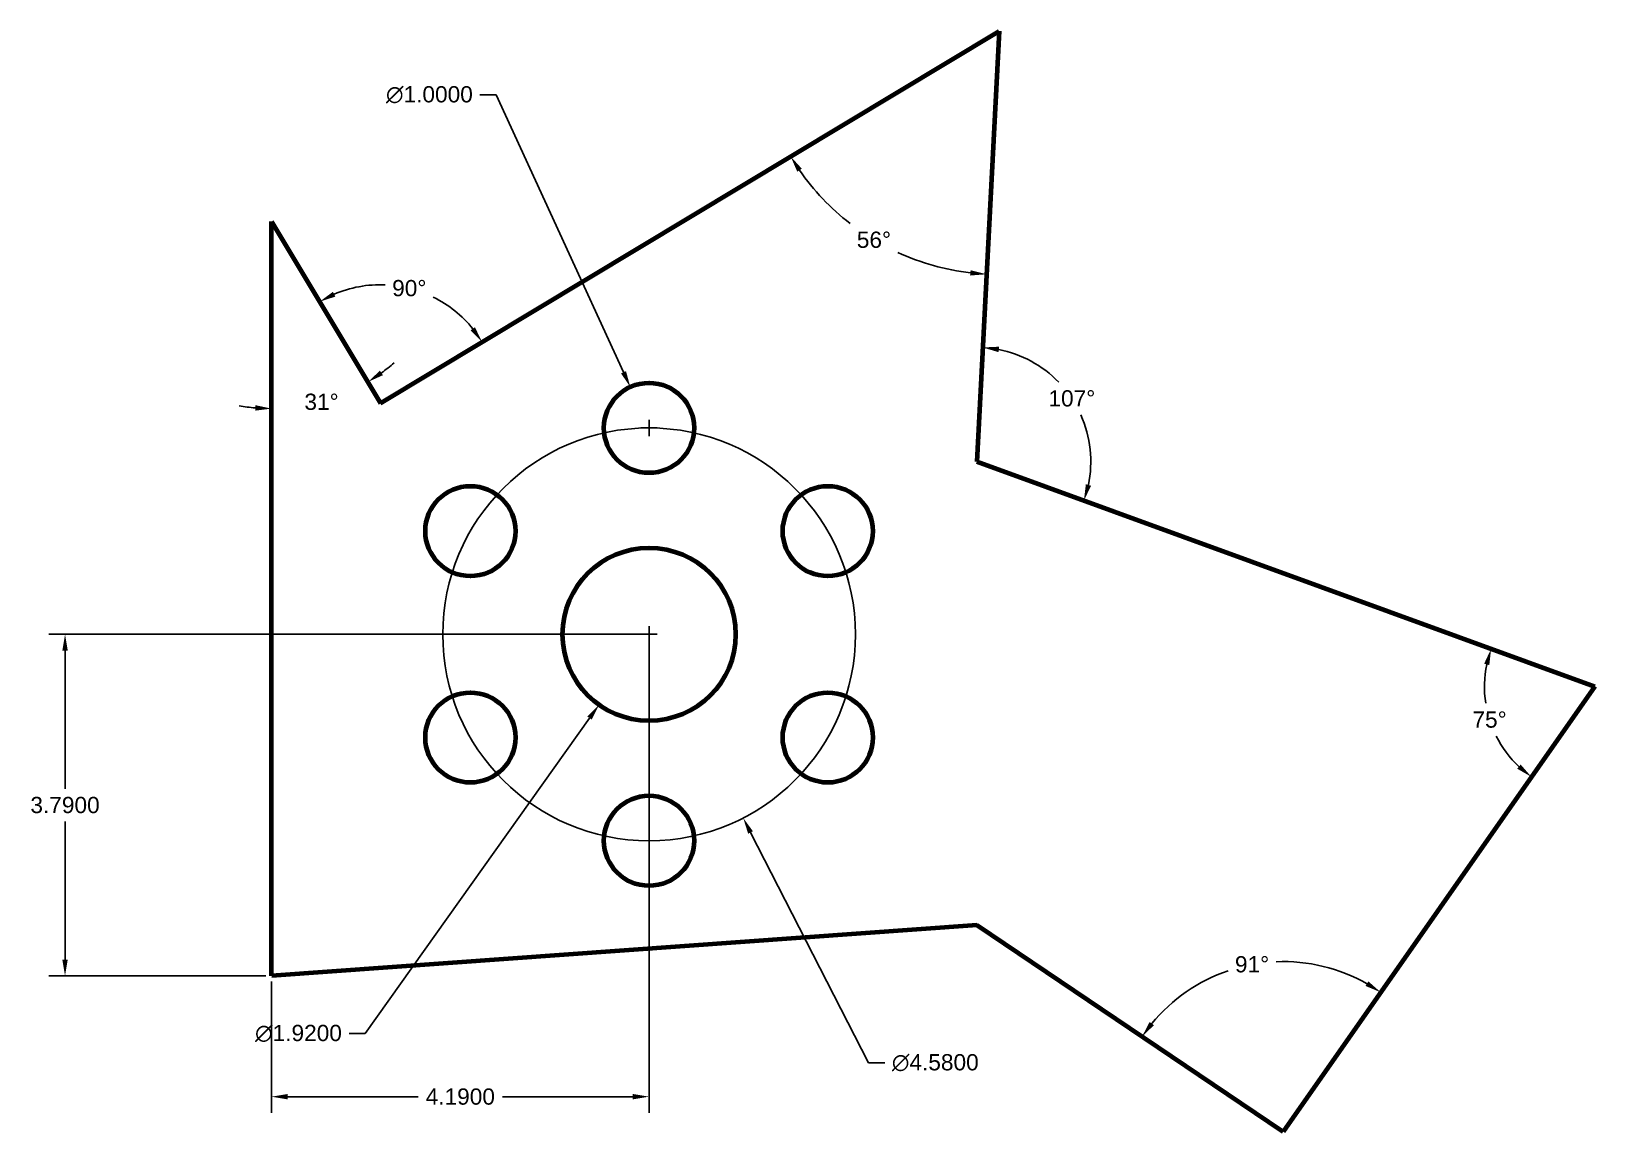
# Model space of a CAD drawing. Header units: inches. Extents: x 22.8 to 40.1, y 14.2 to 26.4.
import ezdxf

# ---------------------------------------------------------------- set-up
doc = ezdxf.new("R2010")
doc.units = ezdxf.units.IN
doc.header["$MEASUREMENT"] = 0
doc.layers.add('CENTER', color=3, linetype='Continuous', lineweight=25)
doc.layers.add('OBJECT', color=7, linetype='Continuous', lineweight=70)
doc.styles.get("Standard").update_dxf_attribs({"font": 'arial.ttf'})
doc.dimstyles.get("Standard").update_dxf_attribs({"dimtxt": 0.18, "dimasz": 0.18, "dimexe": 0.18, "dimexo": 0.0625, "dimgap": 0.09, "dimtad": 0, "dimtih": 1, "dimtoh": 1, "dimdec": 4, "dimzin": 0, "dimdsep": 46, "dimtxsty": 'Standard', "dimcen": 0.09, "dimadec": 0, "dimazin": 0, "dimtfac": 1, "dimtdec": 4, "dimtofl": 0, "dimtmove": 0, "dimatfit": 3, "dimfxl": 1, "dimtolj": 1, "dimtzin": 0, "dimarcsym": 0})

# ---------------------------------------------------------------- blocks, each defined once
blk = doc.blocks.new('*U2')
at = {"layer": 'OBJECT'}
blk.add_circle((0, 0), 0.5, dxfattribs=at)
blk = doc.blocks.new('*U3')
at = {"layer": 'OBJECT', "color": 0, "linetype": 'ByBlock', "lineweight": -2, "transparency": 16777216}
blk.add_blockref('*U2', (29.65, 21.987), dxfattribs=at)
for p, rotation in [((27.667, 20.842), 59.99999999999999), ((31.634, 20.842), 299.9999999999999), ((27.667, 18.552), 120), ((31.634, 18.552), 239.9999999999999), ((29.65, 17.407), 180)]:
    blk.add_blockref('*U2', p, dxfattribs=dict(at, rotation=rotation))
blk = doc.blocks.new('*D4')
at = {"layer": 'Defpoints', "color": 0, "transparency": 16777216}
for p in [(29.65, 19.697), (23.168, 15.907), (25.46, 15.907)]:
    blk.add_point(p, dxfattribs=at)
at = {"layer": 'OBJECT', "color": 0, "lineweight": -2, "transparency": 16777216}
for p, q in [((29.588, 19.697), (22.988, 19.697)), ((23.168, 19.517), (23.168, 17.984)), ((23.168, 16.087), (23.168, 17.62)), ((25.398, 15.907), (22.988, 15.907))]:
    blk.add_line(p, q, dxfattribs=at)
at = {"layer": 'OBJECT', "color": 0, "transparency": 16777216}
for points in [[(23.138, 19.517), (23.198, 19.517), (23.168, 19.697)], [(23.138, 16.087), (23.198, 16.087), (23.168, 15.907)]]:
    blk.add_solid(points, dxfattribs=at)
at = {"layer": 'OBJECT', "color": 0, "transparency": 16777216, "insert": (23.168, 17.802), "char_height": 0.18, "attachment_point": 5}
blk.add_mtext('\\A1;3.7900', dxfattribs=at)
blk = doc.blocks.new('*D5')
at = {"layer": 'Defpoints', "color": 0, "transparency": 16777216}
for p in [(29.65, 19.697), (25.46, 15.907), (25.46, 14.567)]:
    blk.add_point(p, dxfattribs=at)
at = {"layer": 'OBJECT', "color": 0, "lineweight": -2, "transparency": 16777216}
for p, q in [((29.65, 19.634), (29.65, 14.387)), ((25.46, 15.844), (25.46, 14.387)), ((25.64, 14.567), (27.088, 14.567)), ((29.47, 14.567), (28.022, 14.567))]:
    blk.add_line(p, q, dxfattribs=at)
at = {"layer": 'OBJECT', "color": 0, "transparency": 16777216}
for points in [[(25.64, 14.597), (25.64, 14.537), (25.46, 14.567)], [(29.47, 14.597), (29.47, 14.537), (29.65, 14.567)]]:
    blk.add_solid(points, dxfattribs=at)
at = {"layer": 'OBJECT', "color": 0, "transparency": 16777216, "insert": (27.555, 14.567), "char_height": 0.18, "attachment_point": 5}
blk.add_mtext('\\A1;4.1900', dxfattribs=at)
blk = doc.blocks.new('*D9')
at = {"layer": 'Defpoints', "color": 0, "transparency": 16777216}
for p in [(33.537, 26.388), (34.507, 21.957), (33.286, 21.614), (33.286, 21.614), (40.146, 19.118)]:
    blk.add_point(p, dxfattribs=at)
at = {"layer": 'OBJECT', "color": 0, "lineweight": -2, "transparency": 16777216}
for start, end in [(44.0648, 78.8552), (348.1448, 24.1045)]:
    blk.add_arc((33.286, 21.614), 1.267, start, end, dxfattribs=at)
at = {"layer": 'OBJECT', "color": 0, "transparency": 16777216}
for points in [[(33.528, 22.828), (33.535, 22.888), (33.353, 22.88)], [(34.556, 21.346), (34.498, 21.362), (34.477, 21.181)]]:
    blk.add_solid(points, dxfattribs=at)
at = {"layer": 'OBJECT', "color": 0, "transparency": 16777216, "insert": (34.343, 22.314), "char_height": 0.18, "attachment_point": 5}
blk.add_mtext('\\A1;107°', dxfattribs=at)
blk = doc.blocks.new('*D10')
at = {"layer": 'Defpoints', "color": 0, "transparency": 16777216}
for p in [(33.286, 21.614), (40.146, 19.118), (40.146, 19.118), (38.927, 19.011), (36.688, 14.178)]:
    blk.add_point(p, dxfattribs=at)
at = {"layer": 'OBJECT', "color": 0, "lineweight": -2, "transparency": 16777216}
for start, end in [(168.4357, 188.7634), (206.6832, 226.5643)]:
    blk.add_arc((40.146, 19.118), 1.224, start, end, dxfattribs=at)
at = {"layer": 'OBJECT', "color": 0, "transparency": 16777216}
for points in [[(38.919, 19.371), (38.976, 19.355), (38.996, 19.536)], [(39.324, 18.252), (39.286, 18.206), (39.444, 18.115)]]:
    blk.add_solid(points, dxfattribs=at)
at = {"layer": 'OBJECT', "color": 0, "transparency": 16777216, "insert": (38.979, 18.75), "char_height": 0.18, "attachment_point": 5}
blk.add_mtext('\\A1;75°', dxfattribs=at)
blk = doc.blocks.new('*D11')
at = {"layer": 'Defpoints', "color": 0, "transparency": 16777216}
for p in [(33.537, 26.388), (33.537, 26.388), (31.789, 24.33), (26.671, 22.262), (33.286, 21.614)]:
    blk.add_point(p, dxfattribs=at)
at = {"layer": 'OBJECT', "color": 0, "lineweight": -2, "transparency": 16777216}
for start, end in [(214.821, 232.1654), (245.3991, 263.179)]:
    blk.add_arc((33.537, 26.388), 2.7, start, end, dxfattribs=at)
at = {"layer": 'OBJECT', "color": 0, "transparency": 16777216}
for points in [[(31.295, 24.83), (31.346, 24.863), (31.223, 24.997)], [(33.219, 23.737), (33.213, 23.678), (33.395, 23.692)]]:
    blk.add_solid(points, dxfattribs=at)
at = {"layer": 'OBJECT', "color": 0, "transparency": 16777216, "insert": (32.146, 24.074), "char_height": 0.18, "attachment_point": 5}
blk.add_mtext('\\A1;56°', dxfattribs=at)
blk = doc.blocks.new('*D12')
at = {"layer": 'Defpoints', "color": 0, "transparency": 16777216}
for p in [(33.537, 26.388), (25.46, 24.277), (27.308, 23.411), (26.671, 22.262), (26.671, 22.262)]:
    blk.add_point(p, dxfattribs=at)
at = {"layer": 'OBJECT', "color": 0, "lineweight": -2, "transparency": 16777216}
for start, end in [(87.7647, 113.1429), (38.8571, 63.5868)]:
    blk.add_arc((26.671, 22.262), 1.314, start, end, dxfattribs=at)
at = {"layer": 'OBJECT', "color": 0, "transparency": 16777216}
for points in [[(26.168, 23.444), (26.141, 23.497), (25.994, 23.388)], [(27.718, 23.104), (27.669, 23.069), (27.797, 22.939)]]:
    blk.add_solid(points, dxfattribs=at)
at = {"layer": 'OBJECT', "color": 0, "transparency": 16777216, "insert": (26.989, 23.537), "char_height": 0.18, "attachment_point": 5}
blk.add_mtext('\\A1;90°', dxfattribs=at)
blk = doc.blocks.new('*D13')
at = {"layer": 'Defpoints', "color": 0, "transparency": 16777216}
for p in [(25.46, 24.277), (25.46, 24.277), (25.833, 22.234), (26.671, 22.262), (25.46, 15.907)]:
    blk.add_point(p, dxfattribs=at)
at = {"layer": 'OBJECT', "color": 0, "lineweight": -2, "transparency": 16777216}
for start, end in [(305.9695, 310.9391), (260.0609, 265.0305)]:
    blk.add_arc((25.46, 24.277), 2.076, start, end, dxfattribs=at)
at = {"layer": 'OBJECT', "color": 0, "transparency": 16777216}
for points in [[(26.696, 22.572), (26.663, 22.622), (26.53, 22.497)], [(25.282, 22.239), (25.279, 22.179), (25.46, 22.201)]]:
    blk.add_solid(points, dxfattribs=at)
at = {"layer": 'OBJECT', "color": 0, "transparency": 16777216, "insert": (26.015, 22.276), "char_height": 0.18, "attachment_point": 5}
blk.add_mtext('\\A1;31°', dxfattribs=at)
blk = doc.blocks.new('*D14')
at = {"layer": 'Defpoints', "color": 0, "transparency": 16777216}
for p in [(40.146, 19.118), (33.289, 16.471), (36.841, 16.06), (36.688, 14.178), (36.688, 14.178)]:
    blk.add_point(p, dxfattribs=at)
at = {"layer": 'OBJECT', "color": 0, "lineweight": -2, "transparency": 16777216}
for start, end in [(108.8688, 140.5362), (60.4638, 92.3538)]:
    blk.add_arc((36.688, 14.178), 1.888, start, end, dxfattribs=at)
at = {"layer": 'OBJECT', "color": 0, "transparency": 16777216}
for points in [[(37.634, 15.846), (37.602, 15.796), (37.771, 15.725)], [(35.254, 15.36), (35.206, 15.396), (35.122, 15.234)]]:
    blk.add_solid(points, dxfattribs=at)
at = {"layer": 'OBJECT', "color": 0, "transparency": 16777216, "insert": (36.343, 16.035), "char_height": 0.18, "attachment_point": 5}
blk.add_mtext('\\A1;91°', dxfattribs=at)
blk = doc.blocks.new('*D15')
at = {"layer": 'Defpoints', "color": 0, "transparency": 16777216}
for p in [(30.207, 20.479), (29.094, 18.914)]:
    blk.add_point(p, dxfattribs=at)
at = {"layer": 'OBJECT', "color": 0, "lineweight": -2, "transparency": 16777216}
for p, q in [((29.65, 19.607), (29.65, 19.787)), ((29.56, 19.697), (29.74, 19.697)), ((26.5, 15.268), (28.99, 18.768)), ((26.32, 15.268), (26.5, 15.268))]:
    blk.add_line(p, q, dxfattribs=at)
at = {"layer": 'OBJECT', "color": 0, "transparency": 16777216}
blk.add_solid([(28.965, 18.785), (29.014, 18.75), (29.094, 18.914)], dxfattribs=at)
at = {"layer": 'OBJECT', "color": 0, "transparency": 16777216, "insert": (25.759, 15.268), "char_height": 0.18, "attachment_point": 5}
blk.add_mtext('\\A1;∅1.9200', dxfattribs=at)
blk = doc.blocks.new('*D16')
at = {"layer": 'Defpoints', "color": 0, "transparency": 16777216}
for p in [(29.442, 22.441), (29.859, 21.532)]:
    blk.add_point(p, dxfattribs=at)
at = {"layer": 'OBJECT', "color": 0, "lineweight": -2, "transparency": 16777216}
for p, q in [((27.773, 25.683), (27.953, 25.683)), ((27.953, 25.683), (29.367, 22.605)), ((29.65, 21.897), (29.65, 22.077)), ((29.56, 21.987), (29.74, 21.987))]:
    blk.add_line(p, q, dxfattribs=at)
at = {"layer": 'OBJECT', "color": 0, "transparency": 16777216}
blk.add_solid([(29.394, 22.617), (29.339, 22.592), (29.442, 22.441)], dxfattribs=at)
at = {"layer": 'OBJECT', "color": 0, "transparency": 16777216, "insert": (27.212, 25.683), "char_height": 0.18, "attachment_point": 5}
blk.add_mtext('\\A1;∅1.0000', dxfattribs=at)
blk = doc.blocks.new('*D17')
at = {"layer": 'Defpoints', "color": 0, "transparency": 16777216}
for p in [(28.606, 21.735), (30.695, 17.659)]:
    blk.add_point(p, dxfattribs=at)
at = {"layer": 'OBJECT', "color": 0, "lineweight": -2, "transparency": 16777216}
for p, q in [((29.65, 19.607), (29.65, 19.787)), ((29.56, 19.697), (29.74, 19.697)), ((32.086, 14.943), (30.777, 17.498)), ((32.266, 14.943), (32.086, 14.943))]:
    blk.add_line(p, q, dxfattribs=at)
at = {"layer": 'OBJECT', "color": 0, "transparency": 16777216}
blk.add_solid([(30.803, 17.512), (30.75, 17.485), (30.695, 17.659)], dxfattribs=at)
at = {"layer": 'OBJECT', "color": 0, "transparency": 16777216, "insert": (32.827, 14.943), "char_height": 0.18, "attachment_point": 5}
blk.add_mtext('\\A1;∅4.5800', dxfattribs=at)

msp = doc.modelspace()

# ---------------------------------------------------------------- linework, layer by layer
at = {"layer": 'CENTER'}
msp.add_circle((29.65039, 19.69674), 2.29, dxfattribs=at)
at = {"layer": 'OBJECT'}
for p, q in [((26.67072, 22.2624), (33.53663, 26.38786)), ((33.53663, 26.38786), (33.28647, 21.61441)), ((25.46039, 15.90674), (25.46039, 24.27674)), ((25.46039, 24.27674), (26.67072, 22.2624)), ((33.28647, 21.61441), (40.14622, 19.11766)), ((40.14622, 19.11766), (36.68756, 14.17817)), ((33.2885, 16.47086), (25.46039, 15.90674)), ((36.68756, 14.17817), (33.2885, 16.47086))]:
    msp.add_line(p, q, dxfattribs=at)
msp.add_circle((29.65039, 19.69674), 0.96, dxfattribs=at)

# ---------------------------------------------------------------- block references
msp.add_blockref('*U3', (0, 0), dxfattribs=at)

# ---------------------------------------------------------------- dimensions: what is measured, and where the dimension line sits
for base, line1, line2, picture, middle in [((27.30759, 23.41133), ((26.67072, 22.2624), (33.53663, 26.38786)), ((25.46039, 24.27674), (26.67072, 22.2624)), '*D12', (26.98852, 23.53702)), ((31.78939, 24.33), ((33.53663, 26.38786), (33.28647, 21.61441)), ((26.67072, 22.2624), (33.53663, 26.38786)), '*D11', (32.14626, 24.07388)), ((34.5067, 21.95663), ((33.28647, 21.61441), (40.14622, 19.11766)), ((33.53663, 26.38786), (33.28647, 21.61441)), '*D9', (34.34326, 22.31388)), ((25.83276, 22.23447), ((25.46039, 15.90674), (25.46039, 24.27674)), ((25.46039, 24.27674), (26.67072, 22.2624)), '*D13', (26.01516, 22.2763)), ((38.9272, 19.01101), ((40.14622, 19.11766), (36.68756, 14.17817)), ((33.28647, 21.61441), (40.14622, 19.11766)), '*D10', (38.97918, 18.74969)), ((36.84119, 16.0602), ((40.14622, 19.11766), (36.68756, 14.17817)), ((36.68756, 14.17817), (33.2885, 16.47086)), '*D14', (36.34345, 16.03484))]:
    dim = msp.add_angular_dim_2l(base=base, line1=line1, line2=line2, dimstyle='Standard', dxfattribs=at)
    dim.commit()
    dim.dimension.update_dxf_attribs({"geometry": picture, "text_midpoint": middle})
for p1, p2, picture, middle in [((29.85906, 21.53237), (29.44171, 22.44112), '*D16', (27.21158, 25.68306)), ((28.60615, 21.7348), (30.69462, 17.65869), '*D17', (32.82741, 14.94276)), ((30.20688, 20.47899), (29.09389, 18.9145), '*D15', (25.75865, 15.26822))]:
    dim = msp.add_diameter_dim_2p(p1=p1, p2=p2, dimstyle='Standard', dxfattribs=at)
    dim.commit()
    dim.dimension.update_dxf_attribs({"geometry": picture, "text_midpoint": middle, "dimtype": 163})
dim = msp.add_linear_dim(base=(23.16817, 15.90674), p1=(29.65039, 19.69674), p2=(25.46039, 15.90674), angle=90, dimstyle='Standard', dxfattribs=at)
dim.commit()
dim.dimension.update_dxf_attribs({"geometry": '*D4', "text_midpoint": (23.16817, 17.80174)})
dim = msp.add_linear_dim(base=(25.46039, 14.56723), p1=(29.65039, 19.69674), p2=(25.46039, 15.90674), dimstyle='Standard', dxfattribs=at)
dim.commit()
dim.dimension.update_dxf_attribs({"geometry": '*D5', "text_midpoint": (27.55539, 14.56723)})

doc.saveas('drawing.dxf')
